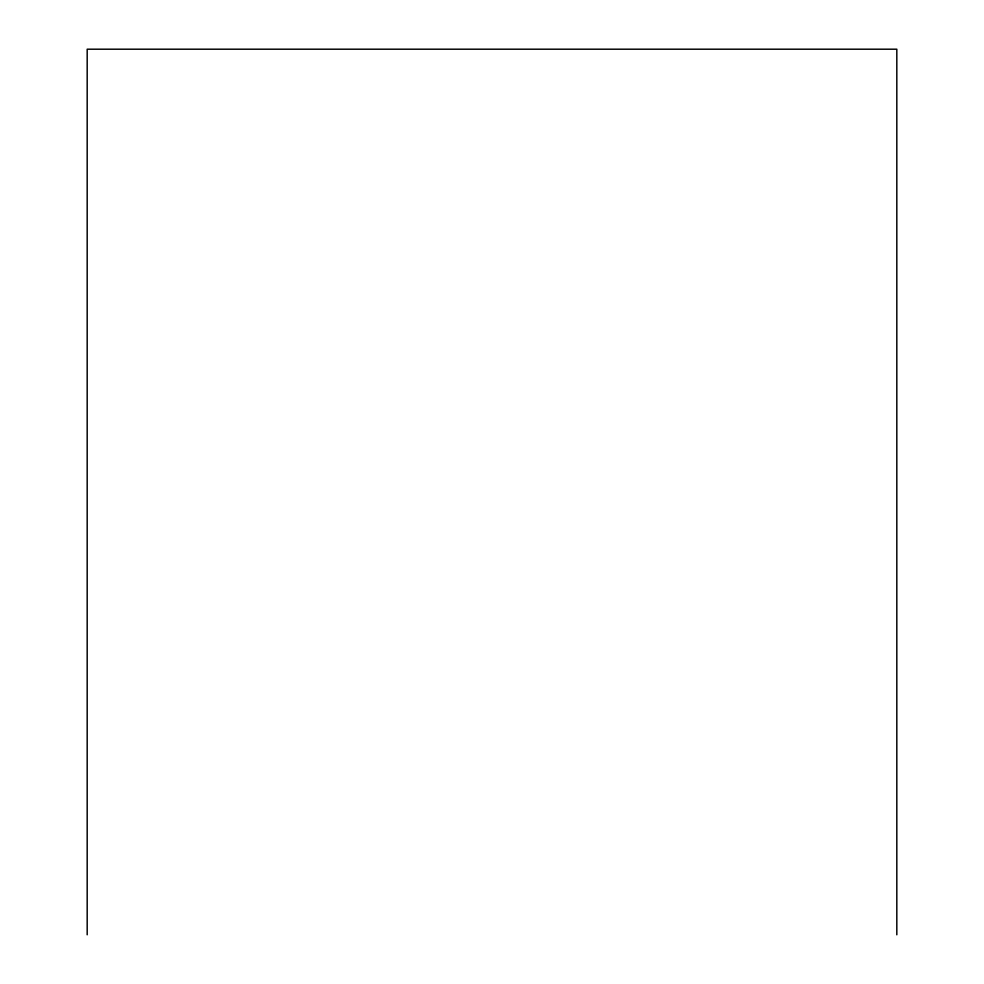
<?xml version="1.0" encoding="UTF-8"?>
<svg xmlns="http://www.w3.org/2000/svg" width="984" height="984" viewBox="0 0 984 984"><rect width="100%" height="100%" fill="white"/><g stroke="black" fill="none" stroke-linecap="round" stroke-linejoin="round"><path stroke-width="1.48" d="M896.818 934.8L896.818 49.2L87.182 49.2L87.182 934.8"/></g></svg>
